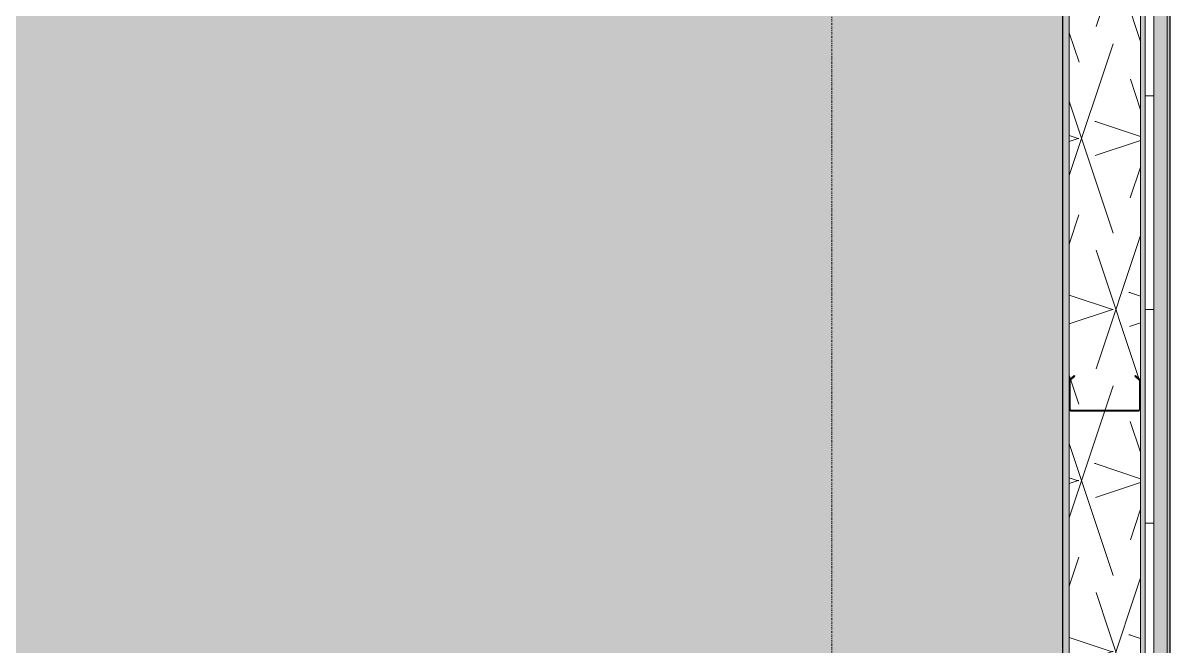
# Model space of a CAD drawing. Header units: inches. Extents: x 21380 to 98133, y -290 to 853.
# Drawn here: x 29336.9 to 29465.6, y 69.9 to 139.9 of the extents above; entities that cross this region are included whole.
import ezdxf

# ---------------------------------------------------------------- set-up
doc = ezdxf.new("R2010")
doc.units = ezdxf.units.IN
doc.header["$MEASUREMENT"] = 0
doc.linetypes.add('Dash Dot 3_16_', pattern=[0.3125, 0.1875, -0.0625, 0, -0.0625])
doc.linetypes.add('Grid Line 1_2_', pattern=[0.875, 0.5, -0.125, 0.125, -0.125])
for name, color, linetype, lineweight in [('A-ANNO-SYMB', 150, 'Continuous', 9), ('A-WALL', 113, 'Continuous', 9), ('A-WALL-PATT', 111, 'Continuous', 25), ('I-WALL', 2, 'Continuous', 9), ('S-BEAM', 12, 'Continuous', 9), ('S-GRID', 1, 'Continuous', 9)]:
    doc.layers.add(name, color=color, linetype=linetype, lineweight=lineweight)

# ---------------------------------------------------------------- blocks, each defined once
blk = doc.blocks.new('Girt_C - 8_D-1472944-Building Section - North_South looking East _ Clinic')
at = {"layer": 'S-BEAM'}
h = blk.add_hatch(dxfattribs=at)
h.set_pattern_fill('FP_13', color=256, style=0, pattern_type=2)
h.set_pattern_definition([(45, (22033.272, 107.706), (-19.007, 19.007), []), (45, (22033.272, 136.506), (-19.007, 19.007), [])])
h.paths.add_polyline_path([(22795.12, 96.32), (22795.12, 96.43), (22787.49, 96.43), (22787.49, 96.32)], flags=0)
h.paths.add_polyline_path([(22787.41, 96.5), (22787.41, 99.77), (22787.95, 100.22), (22787.88, 100.3), (22787.3, 99.82), (22787.3, 96.51)], flags=0)
h.paths.add_polyline_path([(22795.19, 96.5), (22795.3, 96.51), (22795.3, 99.82), (22794.73, 100.3), (22794.66, 100.22), (22795.19, 99.77)], flags=0)
at = {"layer": 'S-BEAM', "lineweight": 15}
for p, q in [((22787.88, 100.3), (22787.3, 99.82)), ((22787.3, 99.82), (22787.3, 96.51)), ((22787.41, 99.77), (22787.95, 100.22)), ((22787.41, 96.5), (22787.41, 99.77)), ((22787.95, 100.22), (22787.88, 100.3)), ((22794.73, 100.3), (22794.66, 100.22)), ((22794.66, 100.22), (22795.19, 99.77)), ((22795.3, 99.82), (22794.73, 100.3)), ((22795.19, 99.77), (22795.19, 96.5)), ((22795.3, 96.51), (22795.3, 99.82)), ((22795.12, 96.43), (22787.49, 96.43)), ((22787.49, 96.32), (22795.12, 96.32))]:
    blk.add_line(p, q, dxfattribs=at)
for centre, radius, start, end in [((22787.49, 96.51), 0.187, 180, 270), ((22787.49, 96.51), 0.0782, 183.0424, 270), ((22795.12, 96.51), 0.188, 270, 0), ((22795.12, 96.51), 0.0782, 270, 357.8773)]:
    blk.add_arc(centre, radius, start, end, dxfattribs=at)

msp = doc.modelspace()

# ---------------------------------------------------------------- hatches: boundary and pattern name
at = {"layer": 'A-WALL', "lineweight": 5}
for points in [[(29454.25, 0), (29454.25, 175.44), (29453.5, 175.44), (29453.5, 0)], [(29462.25, 0), (29462.75, 0), (29462.75, 175.44), (29462.25, 175.44), (29462.25, 8.07)], [(29465.25, 0), (29465.25, 175.44), (29463.75, 175.44), (29463.75, 0)]]:
    msp.add_hatch(color=256, dxfattribs=at).paths.add_polyline_path(points, flags=0)
at = {"layer": 'A-WALL'}
msp.add_hatch(color=256, dxfattribs=at).paths.add_polyline_path([(29465.56, 0), (29465.56, 175.44), (29465.25, 175.44), (29465.25, 0)], flags=0)
at = {"layer": 'A-WALL-PATT', "lineweight": 9}
h = msp.add_hatch(dxfattribs=at)
h.set_pattern_fill('FP_16', color=256, style=0, pattern_type=2)
h.set_pattern_definition([(161.57, (22034.232, 108.666), (-7.6802237, -0.0009796), [0, -54.643, 6.067, 0]), (18.43, (22032.312, 108.666), (-7.6802237, 0.0009796), [0, -54.643, 6.067, 0]), (108.43, (22034.232, 108.666), (3.8382953, -19.2013653), [18.211, -42.499]), (71.57, (22032.312, 108.666), (3.8382953, 19.2013653), [18.211, -42.499])])
h.paths.add_polyline_path([(29462.25, 0), (29462.25, 175.44), (29454.25, 175.44), (29454.25, 0)], flags=0)
h = msp.add_hatch(dxfattribs=at)
h.set_pattern_fill('FP_15', color=256, style=0, pattern_type=2)
h.set_pattern_definition([(0, (22033.272, 107.706), (0, 24), []), (90, (22033.272, 107.706), (-24, 1e-15), [])])
h.paths.add_polyline_path([(29463.75, 0), (29463.75, 175.44), (29462.75, 175.44), (29462.75, 0)], flags=0)
at = {"layer": 'I-WALL'}
msp.add_hatch(color=256, dxfattribs=at).paths.add_polyline_path([(29324.18, 0), (29453.5, 0), (29453.5, 162.17), (29453.25, 162.17), (29453.25, 161.06), (29451.31, 161.04), (29450.96, 160.87), (29450.71, 160.56), (29450.62, 160.17), (29450.71, 149.63), (29450.82, 149.45), (29451.13, 149.2), (29451.51, 149.12), (29453.25, 149.12), (29453.25, 147.41), (29447.25, 147.41), (29447.25, 149.12), (29449.36, 149.2), (29449.54, 149.31), (29449.8, 149.67), (29449.87, 150.01), (29449.85, 160.37), (29449.68, 160.73), (29449.37, 160.97), (29448.98, 161.06), (29447.25, 161.06), (29447.25, 162.17), (29324.18, 162.17), (29324.18, 76.43)], flags=0)

# ---------------------------------------------------------------- linework, layer by layer
at = {"layer": 'A-ANNO-SYMB', "linetype": 'Dash Dot 3_16_'}
msp.add_line((29427.63, 261.25), (29427.63, -26.28), dxfattribs=at)
at = {"layer": 'A-WALL'}
for p, q in [((29454.25, 0), (29454.25, 241.75)), ((29462.25, 0), (29462.25, 241.75)), ((29462.75, 0), (29462.75, 241.75)), ((29463.75, 0), (29463.75, 241.75)), ((29465.25, 0), (29465.25, 241.75))]:
    msp.add_line(p, q, dxfattribs=at)
at = {"layer": 'A-WALL', "lineweight": 25}
for p, q in [((29465.56, 0), (29465.56, 241.75)), ((29453.5, 173.43), (29453.5, 0))]:
    msp.add_line(p, q, dxfattribs=at)
at = {"layer": 'S-GRID', "linetype": 'Grid Line 1_2_'}
for p, q in [((29454.25, -273.16), (29454.25, 738.66)), ((29454.25, -273.16), (29454.25, 738.66)), ((29462.25, -273.16), (29462.25, 738.66)), ((29462.25, -273.16), (29462.25, 738.66))]:
    msp.add_line(p, q, dxfattribs=at)

# ---------------------------------------------------------------- block references
at = {"layer": 'S-BEAM'}
msp.add_blockref('Girt_C - 8_D-1472944-Building Section - North_South looking East _ Clinic', (6666.94, 0), dxfattribs=at)

doc.saveas('drawing.dxf')
